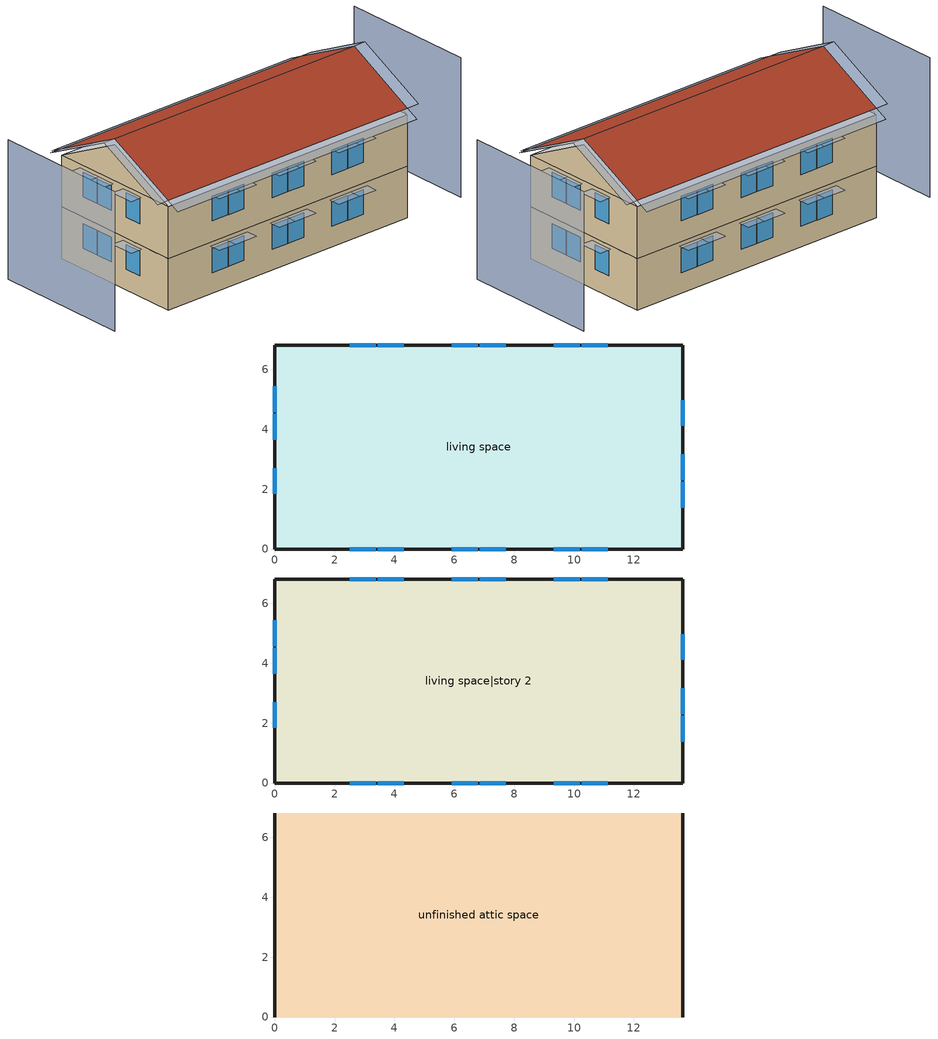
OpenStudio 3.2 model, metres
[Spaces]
living space
 floor foundation: 0,0 0,6.82 13.63,6.82 13.63,0 z0
 wall outside: 0,6.82 0,0 13.63,0 13.63,6.82 0,6.82 z0:2.44
 window (WindowConstruction): 2.51,0 3.38,0 / 3.44,0 4.3,0 / 5.92,0 6.79,0 / 6.85,0 7.71,0 / 9.33,0 10.19,0 / 10.25,0 11.12,0 / 11.12,6.82 10.25,6.82 / 10.19,6.82 9.33,6.82 / 7.71,6.82 6.85,6.82 / 6.79,6.82 5.92,6.82 / 4.3,6.82 3.44,6.82 / 3.38,6.82 2.51,6.82 / 0,5.44 0,4.57 / 0,4.51 0,3.65 / 0,2.7 0,1.84 / 13.63,1.38 13.63,2.24 / 13.63,2.3 13.63,3.17 / 13.63,4.11 13.63,4.98 z0.98:2.13
living space|story 2
 floor to living space: 0,0 0,6.82 13.63,6.82 13.63,0 z2.44
 wall outside: 0,6.82 0,0 13.63,0 13.63,6.82 0,6.82 z2.44:4.88
 window (WindowConstruction): 2.51,0 3.38,0 / 3.44,0 4.3,0 / 5.92,0 6.79,0 / 6.85,0 7.71,0 / 9.33,0 10.19,0 / 10.25,0 11.12,0 / 11.12,6.82 10.25,6.82 / 10.19,6.82 9.33,6.82 / 7.71,6.82 6.85,6.82 / 6.79,6.82 5.92,6.82 / 4.3,6.82 3.44,6.82 / 3.38,6.82 2.51,6.82 / 0,5.44 0,4.57 / 0,4.51 0,3.65 / 0,2.7 0,1.84 / 13.63,1.38 13.63,2.24 / 13.63,2.3 13.63,3.17 / 13.63,4.11 13.63,4.98 z3.42:4.57
unfinished attic space
 floor to living space|story 2: 0,6.82 13.63,6.82 13.63,0 0,0 z4.88
 wall outside: 0,3.41,6.58 0,6.82,4.88 0,0,4.88; 13.63,3.41,6.58 13.63,0,4.88 13.63,6.82,4.88
 roof outside: 13.63,3.41,6.89 0,3.41,6.89 0,0,5.18 13.63,0,5.18; 0,3.41,6.89 13.63,3.41,6.89 13.63,6.82,5.18 0,6.82,5.18
shading: -3.05,6.82 -3.05,0 / 16.68,0 16.68,6.82 z0:6.58; -0.61,6.82,5.18 -0.61,3.41,6.89 0,3.41,6.89 0,6.82,5.18; 14.24,3.41,6.89 14.24,6.82,5.18 13.63,6.82,5.18 13.63,3.41,6.89; 13.63,7.43,4.88 0,7.43,4.88 0,6.82,5.18 13.63,6.82,5.18; 14.24,0,5.18 14.24,3.41,6.89 13.63,3.41,6.89 13.63,0,5.18; -0.61,3.41,6.89 -0.61,0,5.18 0,0,5.18 0,3.41,6.89; 0,-0.61,4.88 13.63,-0.61,4.88 13.63,0,5.18 0,0,5.18; 13.63,5.13 13.63,3.96 14.24,3.96 14.24,5.13 z2.29; 13.63,2.39 13.63,1.22 14.24,1.22 14.24,2.39 z4.72; 0,1.69 0,2.86 -0.61,2.86 -0.61,1.69 z2.29; 13.63,5.13 13.63,3.96 14.24,3.96 14.24,5.13 z4.72; 10.1,6.82 11.27,6.82 11.27,7.43 10.1,7.43 z4.72; 0,4.42 0,5.59 -0.61,5.59 -0.61,4.42 z2.29; 10.35,0 9.18,0 9.18,-0.61 10.35,-0.61 z2.29; 3.53,0 2.36,0 2.36,-0.61 3.53,-0.61 z4.72; 7.86,0 6.69,0 6.69,-0.61 7.86,-0.61 z2.29; 6.94,0 5.77,0 5.77,-0.61 6.94,-0.61 z4.72; 9.18,6.82 10.35,6.82 10.35,7.43 9.18,7.43 z4.72; 10.1,6.82 11.27,6.82 11.27,7.43 10.1,7.43 z2.29; 13.63,3.32 13.63,2.15 14.24,2.15 14.24,3.32 z2.29; 2.36,6.82 3.53,6.82 3.53,7.43 2.36,7.43 z4.72; 10.35,0 9.18,0 9.18,-0.61 10.35,-0.61 z4.72; 3.29,6.82 4.46,6.82 4.46,7.43 3.29,7.43 z4.72; 13.63,2.39 13.63,1.22 14.24,1.22 14.24,2.39 z2.29; 7.86,0 6.69,0 6.69,-0.61 7.86,-0.61 z4.72; 4.46,0 3.29,0 3.29,-0.61 4.46,-0.61 z2.29; 3.53,0 2.36,0 2.36,-0.61 3.53,-0.61 z2.29; 6.69,6.82 7.86,6.82 7.86,7.43 6.69,7.43 z4.72; 13.63,3.32 13.63,2.15 14.24,2.15 14.24,3.32 z4.72; 5.77,6.82 6.94,6.82 6.94,7.43 5.77,7.43 z2.29; 2.36,6.82 3.53,6.82 3.53,7.43 2.36,7.43 z2.29; 0,4.42 0,5.59 -0.61,5.59 -0.61,4.42 z4.72; 5.77,6.82 6.94,6.82 6.94,7.43 5.77,7.43 z4.72; 9.18,6.82 10.35,6.82 10.35,7.43 9.18,7.43 z2.29; 6.69,6.82 7.86,6.82 7.86,7.43 6.69,7.43 z2.29; 11.27,0 10.1,0 10.1,-0.61 11.27,-0.61 z2.29; 11.27,0 10.1,0 10.1,-0.61 11.27,-0.61 z4.72; 3.29,6.82 4.46,6.82 4.46,7.43 3.29,7.43 z2.29; 0,3.5 0,4.67 -0.61,4.67 -0.61,3.5 z4.72; 0,1.69 0,2.86 -0.61,2.86 -0.61,1.69 z4.72; 6.94,0 5.77,0 5.77,-0.61 6.94,-0.61 z2.29; 4.46,0 3.29,0 3.29,-0.61 4.46,-0.61 z4.72; 0,3.5 0,4.67 -0.61,4.67 -0.61,3.5 z2.29
[Site]
Denver Intl Ap_CO_USA: Latitude {deg}=39.83; Longitude {deg}=-104.65; Time Zone {hr}=-7; Elevation {m}=1650
[ClimateZones]
Climate Zone Institution Name 1=Building America; Climate Zone Document Year 1=0; Climate Zone Value 1=Cold
[Site:WaterMainsTemperature]
Calculation Method=Correlation; Annual Average Outdoor Air Temperature {C}=10.8753; Maximum Difference In Monthly Average Outdoor Air Temperatures {deltaC}=23.1524
[Site:GroundTemperature:Deep]
10.8753, 10.8753, 10.8753, 10.8753, 10.8753, 10.8753, 10.8753, 10.8753, 10.8753, 10.8753, 10.8753, 10.8753
[Building]
Building 1: North Axis {deg}=180; Standards Number of Stories=2; Standards Number of Above Ground Stories=2; Standards Building Type=singlefamilydetached; Standards Number of Living Units=1
[WindowMaterial:Shade]
CoolingShade: Solar Transmittance=0.999; Solar Reflectance=0.00099; Visible Transmittance=0.999; Visible Reflectance=0.00099; Thermal Hemispherical Emissivity=1e-05; Thermal Transmittance=0.999; Thickness {m}=0.0001; Conductivity {W/m-K}=10000; Shade to Glass Distance {m}=0.001; Top Opening Multiplier=0; Bottom Opening Multiplier=0; Left-Side Opening Multiplier=0; Right-Side Opening Multiplier=0; Airflow Permeability=0
[WindowMaterial:SimpleGlazingSystem]
WindowMaterial: U-Factor {W/m2-K}=2.10086; Solar Heat Gain Coefficient=0.21
[Construction]
WindowConstruction: WindowMaterial
[ThermalZone] Use Ideal Air Loads=No
living zone; unfinished attic zone
[Sizing:Zone] Zone Cooling Design Supply Air Temperature Input Method=SupplyAirTemperature; Zone Cooling Design Supply Air Temperature {C}=14; Zone Cooling Design Supply Air Temperature Difference {deltaC}=11.11; Zone Heating Design Supply Air Temperature Input Method=SupplyAirTemperature; Zone Heating Design Supply Air Temperature {C}=40; Zone Heating Design Supply Air Temperature Difference {deltaC}=11.11; Zone Cooling Design Supply Air Humidity Ratio {kg-H2O/kg-air}=0.0085; Zone Heating Design Supply Air Humidity Ratio {kg-H2O/kg-air}=0.008; Cooling Design Air Flow Method=DesignDay; Heating Design Air Flow Method=DesignDay; Account for Dedicated Outdoor Air System=No; Dedicated Outdoor Air System Control Strategy=NeutralSupplyAir; Dedicated Outdoor Air Low Setpoint Temperature for Design {C}=autosize; Dedicated Outdoor Air High Setpoint Temperature for Design {C}=autosize
living zone; unfinished attic zone
[Space]
Name | Space Type | Thermal Zone | Building Unit
living space; living space|story 2 | Space Type 1 | living zone | unit 1
unfinished attic space | Space Type 2 | unfinished attic zone
[SpaceType]
Name | Standards Space Type
Space Type 1 | living
Space Type 2 | unfinished attic
[BuildingUnit]
unit 1: Building Unit Type=Residential
[External:File]
8760.csv: File=8760.csv
[People:Definition] Number of People Calculation Method=People; Number of People {people}=1.32; Fraction Radiant=0.319734; Sensible Heat Fraction=0.573; Carbon Dioxide Generation Rate {m3/s-W}=0; Enable ASHRAE 55 Comfort Warnings=No; Mean Radiant Temperature Calculation Type=ZoneAveraged
res occupants|living space; res occupants|living space|story 2
[People] Number of People Schedule=occupants; Activity Level Schedule=res occupants activity schedule; Multiplier=1
Name | People Definition | Space or SpaceType
res occupants|living space | res occupants|living space | living space
res occupants|living space|story 2 | res occupants|living space|story 2 | living space|story 2
[ShadingControl]
WindowShadingControl: Shading Type=InteriorShade; Shading Device Material=CoolingShade; Shading Control Type=OnIfScheduleAllows; Schedule=Window shading schedule; Shading Control Is Scheduled=Yes; Multiple Surface Control Type=Sequential; Sub Surface Name 1=Surface 4 - Window 3; Sub Surface Name 2=Surface 10 - Window 1; Sub Surface Name 3=Surface 2 - Window 3; Sub Surface Name 4=Surface 10 - Window 3; Sub Surface Name 5=Surface 9 - Window 1; Sub Surface Name 6=Surface 2 - Window 1; Sub Surface Name 7=Surface 5 - Window 5; Sub Surface Name 8=Surface 11 - Window 1; Sub Surface Name 9=Surface 5 - Window 4; Sub Surface Name 10=Surface 11 - Window 3; Sub Surface Name 11=Surface 9 - Window 2; Sub Surface Name 12=Surface 3 - Window 1; Sub Surface Name 13=Surface 4 - Window 2; Sub Surface Name 14=Surface 9 - Window 6; Sub Surface Name 15=Surface 11 - Window 5; Sub Surface Name 16=Surface 9 - Window 5; Sub Surface Name 17=Surface 4 - Window 1; Sub Surface Name 18=Surface 11 - Window 4; Sub Surface Name 19=Surface 5 - Window 2; Sub Surface Name 20=Surface 5 - Window 1; Sub Surface Name 21=Surface 9 - Window 3; Sub Surface Name 22=Surface 10 - Window 2; Sub Surface Name 23=Surface 3 - Window 4; Sub Surface Name 24=Surface 3 - Window 6; Sub Surface Name 25=Surface 8 - Window 1; Sub Surface Name 26=Surface 9 - Window 4; Sub Surface Name 27=Surface 3 - Window 2; Sub Surface Name 28=Surface 3 - Window 3; Sub Surface Name 29=Surface 5 - Window 6; Sub Surface Name 30=Surface 11 - Window 6; Sub Surface Name 31=Surface 3 - Window 5; Sub Surface Name 32=Surface 8 - Window 2; Sub Surface Name 33=Surface 8 - Window 3; Sub Surface Name 34=Surface 5 - Window 3; Sub Surface Name 35=Surface 11 - Window 2; Sub Surface Name 36=Surface 2 - Window 2
[Schedule:Day]
Schedule Day 3; Window shading schedule allday1; Window shading schedule allday2; Window shading schedule allday3; Window shading schedule allday4; Window shading schedule allday11; Window shading schedule allday12: 24, 0, 0
Window shading schedule allday5; Window shading schedule allday6; Window shading schedule allday7; Window shading schedule allday8; Window shading schedule allday9; Window shading schedule allday10: 24, 0, 1
[Schedule:File]
occupants: External File=8760.csv; Column Number=1; Rows to Skip at Top=1; Number of Hours of Data=8760; Minutes per Item=60
[Schedule:Constant]
res occupants activity schedule: Value=112.539
[Schedule:Ruleset]
Window shading schedule: Default Day Schedule=Schedule Day 3
[Schedule:Rule] Schedule Ruleset=Window shading schedule; Apply Sunday=Yes; Apply Monday=Yes; Apply Tuesday=Yes; Apply Wednesday=Yes; Apply Thursday=Yes; Apply Friday=Yes; Apply Saturday=Yes; Date Specification Type=DateRange; Start Day=1
Name | Rule Order | Day Schedule | Start Month | End Month | End Day
Window shading schedule allday rule1 | 11 | Window shading schedule allday1 | 1 | 1 | 31
Window shading schedule allday rule2 | 10 | Window shading schedule allday2 | 2 | 2 | 28
Window shading schedule allday rule3 | 9 | Window shading schedule allday3 | 3 | 3 | 31
Window shading schedule allday rule4 | 8 | Window shading schedule allday4 | 4 | 4 | 30
Window shading schedule allday rule5 | 7 | Window shading schedule allday5 | 5 | 5 | 31
Window shading schedule allday rule6 | 6 | Window shading schedule allday6 | 6 | 6 | 30
Window shading schedule allday rule7 | 5 | Window shading schedule allday7 | 7 | 7 | 31
Window shading schedule allday rule8 | 4 | Window shading schedule allday8 | 8 | 8 | 31
Window shading schedule allday rule9 | 3 | Window shading schedule allday9 | 9 | 9 | 30
Window shading schedule allday rule10 | 2 | Window shading schedule allday10 | 10 | 10 | 31
Window shading schedule allday rule11 | 1 | Window shading schedule allday11 | 11 | 11 | 30
Window shading schedule allday rule12 | 0 | Window shading schedule allday12 | 12 | 12 | 31
